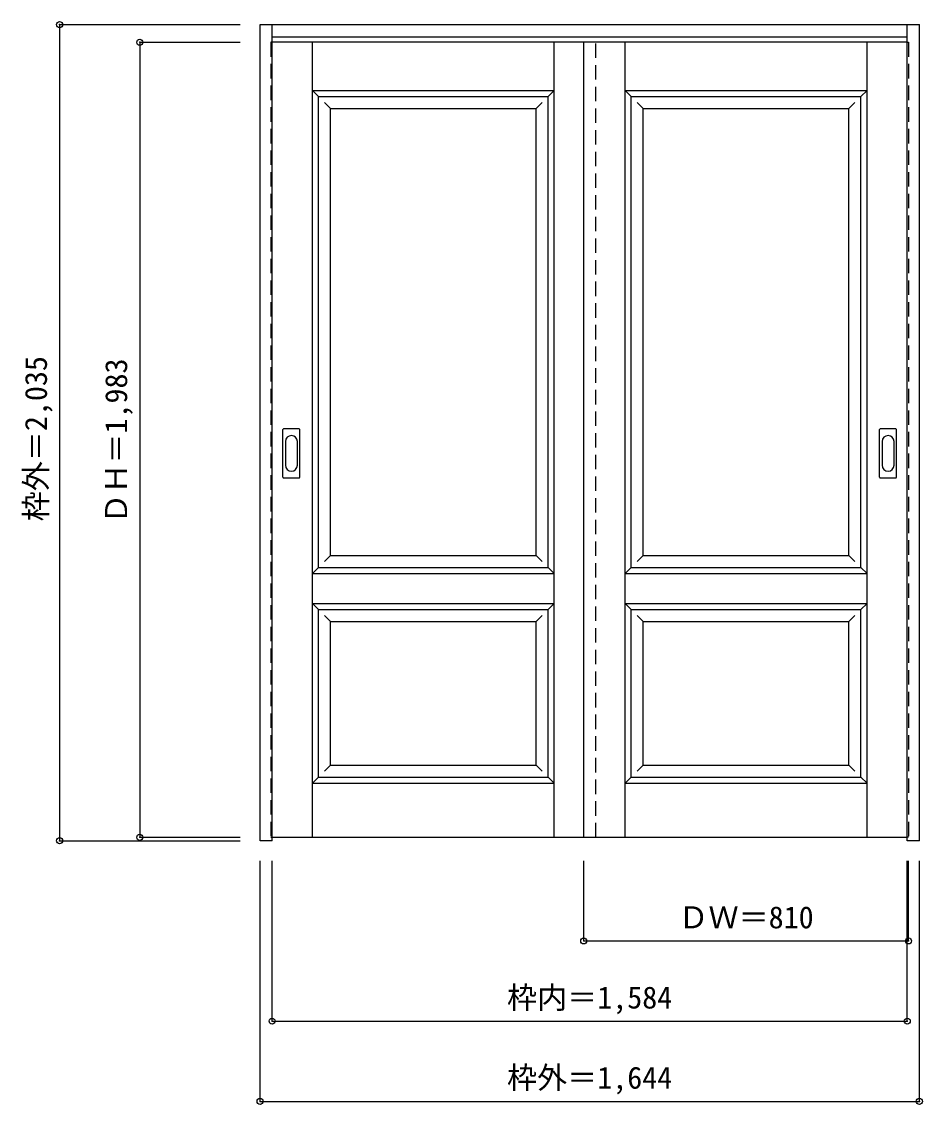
# Model space of a CAD drawing. Units: millimetres, scale not verified. Extents: x -1349 to 897, y -1387 to 1313.
import ezdxf
from ezdxf.enums import TextEntityAlignment as Align

# ---------------------------------------------------------------- set-up
doc = ezdxf.new("R2010")
doc.units = ezdxf.units.MM
doc.header["$LTSCALE"] = 30
doc.header["$PDMODE"] = 32
doc.header["$PDSIZE"] = 15
doc.linetypes.add('DASHED1', pattern=[1.8, 1.2, -0.6])
doc.layers.add('0-0', color=7, linetype='Continuous')
doc.layers.add('0-1_寸法', color=7, linetype='Continuous')
doc.styles.add('ＭＳ ゴシック', font='')
doc.styles.get('ＭＳ ゴシック').set_extended_font_data('MS Gothic')

msp = doc.modelspace()

# ---------------------------------------------------------------- linework, layer by layer
at = {"layer": '0-0', "color": 3}
for p, q in [((-754.87, -729.74), (-754.87, 1305.76)), ((-754.87, 1305.76), (889.13, 1305.76)), ((-724.87, -729.74), (-724.87, 1305.76)), ((859.13, -720.71), (859.13, 1305.76)), ((889.13, -729.74), (889.13, 1305.76)), ((-724.87, 1275.76), (859.13, 1275.76)), ((859.13, 1261.76), (-724.87, 1261.76)), ((52.13, -721.24), (52.13, 1261.76)), ((-609.37, -48.24), (-609.37, 1126.76)), ((-609.37, 1126.76), (-36.37, 1126.76)), ((-36.37, -48.24), (-36.37, 1126.76)), ((170.63, -48.24), (170.63, 1126.76)), ((170.63, 1126.76), (743.63, 1126.76)), ((743.63, -48.24), (743.63, 1126.76)), ((-657.37, 297.26), (-696.37, 297.26)), ((830.63, 297.26), (791.63, 297.26)), ((-697.87, 176.76), (-697.87, 295.76)), ((-655.87, 176.76), (-655.87, 295.76)), ((790.13, 176.76), (790.13, 295.76)), ((832.13, 176.76), (832.13, 295.76)), ((-696.37, 175.26), (-657.37, 175.26)), ((791.63, 175.26), (830.63, 175.26)), ((-609.37, -48.24), (-36.37, -48.24)), ((170.63, -48.24), (743.63, -48.24)), ((-609.37, -571.24), (-609.37, -153.24)), ((-609.37, -153.24), (-36.37, -153.24)), ((-36.37, -571.24), (-36.37, -153.24)), ((170.63, -571.24), (170.63, -153.24)), ((170.63, -153.24), (743.63, -153.24)), ((743.63, -571.24), (743.63, -153.24)), ((-609.37, -571.24), (-36.37, -571.24)), ((170.63, -571.24), (743.63, -571.24)), ((-724.87, -721.24), (859.13, -721.24)), ((859.13, -721.04), (859.13, -720.71)), ((-724.87, -729.74), (-754.87, -729.74))]:
    msp.add_line(p, q, dxfattribs=at)
at = {"layer": '0-0', "color": 4, "linetype": 'DASHED1'}
for p, q in [((-727.87, 1261.76), (-727.87, -721.24)), ((-724.87, 1261.76), (-727.87, 1261.76)), ((82.13, -721.24), (82.13, 1261.76)), ((859.13, 1261.76), (862.13, 1261.76)), ((-727.87, -721.24), (-724.87, -721.24))]:
    msp.add_line(p, q, dxfattribs=at)
at = {"layer": '0-0'}
for p, q in [((-624.37, -721.24), (-624.37, 1261.76)), ((-21.37, -721.24), (-21.37, 1261.76)), ((155.63, -721.24), (155.63, 1261.76)), ((758.63, -721.24), (758.63, 1261.76)), ((-624.37, 1141.76), (-21.37, 1141.76)), ((-624.37, 1141.76), (-609.37, 1126.76)), ((-21.37, 1141.76), (-36.37, 1126.76)), ((155.63, 1141.76), (758.63, 1141.76)), ((155.63, 1141.76), (170.63, 1126.76)), ((758.63, 1141.76), (743.63, 1126.76)), ((-594.37, 1111.76), (-579.37, 1096.76)), ((-51.37, 1111.76), (-66.37, 1096.76)), ((185.63, 1111.76), (200.63, 1096.76)), ((728.63, 1111.76), (713.63, 1096.76)), ((-579.37, -18.24), (-579.37, 1096.76)), ((-579.37, 1096.76), (-66.37, 1096.76)), ((-66.37, -18.24), (-66.37, 1096.76)), ((200.63, -18.24), (200.63, 1096.76)), ((200.63, 1096.76), (713.63, 1096.76)), ((713.63, -18.24), (713.63, 1096.76)), ((-691.87, 265.86), (-691.87, 206.66)), ((-661.87, 206.66), (-661.87, 265.86)), ((796.13, 265.86), (796.13, 206.66)), ((826.13, 206.66), (826.13, 265.86)), ((-579.37, -18.24), (-594.37, -33.24)), ((200.63, -18.24), (185.63, -33.24)), ((-609.37, -48.24), (-624.37, -63.24)), ((-36.37, -48.24), (-21.37, -63.24)), ((170.63, -48.24), (155.63, -63.24)), ((743.63, -48.24), (758.63, -63.24)), ((-624.37, -63.24), (-21.37, -63.24)), ((155.63, -63.24), (758.63, -63.24)), ((-624.37, -138.24), (-21.37, -138.24)), ((-624.37, -138.24), (-609.37, -153.24)), ((-21.37, -138.24), (-36.37, -153.24)), ((155.63, -138.24), (758.63, -138.24)), ((155.63, -138.24), (170.63, -153.24)), ((758.63, -138.24), (743.63, -153.24)), ((-594.37, -168.24), (-579.37, -183.24)), ((-579.37, -183.24), (-66.37, -183.24)), ((-579.37, -541.24), (-579.37, -183.24)), ((-51.37, -168.24), (-66.37, -183.24)), ((-66.37, -541.24), (-66.37, -183.24)), ((185.63, -168.24), (200.63, -183.24)), ((200.63, -183.24), (713.63, -183.24)), ((200.63, -541.24), (200.63, -183.24)), ((728.63, -168.24), (713.63, -183.24)), ((713.63, -541.24), (713.63, -183.24)), ((-579.37, -541.24), (-594.37, -556.24)), ((-579.37, -541.24), (-66.37, -541.24)), ((-66.37, -541.24), (-51.37, -556.24)), ((200.63, -541.24), (185.63, -556.24)), ((200.63, -541.24), (713.63, -541.24)), ((713.63, -541.24), (728.63, -556.24)), ((-609.37, -571.24), (-624.37, -586.24)), ((-624.37, -586.24), (-21.37, -586.24)), ((-36.37, -571.24), (-21.37, -586.24)), ((170.63, -571.24), (155.63, -586.24)), ((155.63, -586.24), (758.63, -586.24)), ((743.63, -571.24), (758.63, -586.24))]:
    msp.add_line(p, q, dxfattribs=at)
at = {"layer": '0-0', "color": 4, "linetype": 'DASHED1'}
msp.add_lwpolyline([(862.13, 1261.76), (862.13, -721.24), (859.13, -721.24)], dxfattribs=at)
at = {"layer": '0-0'}
for points in [[(-579.37, -18.24), (-66.37, -18.24), (-51.37, -33.24)], [(200.63, -18.24), (713.63, -18.24), (728.63, -33.24)]]:
    msp.add_lwpolyline(points, dxfattribs=at)
at = {"layer": '0-0', "color": 3}
msp.add_lwpolyline([(889.13, -729.74), (859.13, -729.74), (859.13, -721.04)], dxfattribs=at)
for centre, start, end in [((-696.37, 295.76), 90, 180), ((-657.37, 295.76), 0, 90), ((791.63, 295.76), 90, 180), ((830.63, 295.76), 0, 90), ((-696.37, 176.76), 180, 270), ((-657.37, 176.76), 270, 0), ((791.63, 176.76), 180, 270), ((830.63, 176.76), 270, 0)]:
    msp.add_arc(centre, 1.5, start, end, dxfattribs=at)
at = {"layer": '0-0'}
for centre, start, end in [((-676.87, 265.86), 0, 180), ((811.13, 265.86), 0, 180), ((-676.87, 206.66), 180, 0), ((811.13, 206.66), 180, 0)]:
    msp.add_arc(centre, 15, start, end, dxfattribs=at)
at = {"layer": '0-1_寸法', "color": 4}
for p, q in [((-1254.87, 1305.76), (-1254.87, -729.74)), ((-1254.87, 1305.76), (-804.87, 1305.76)), ((-1054.87, 1261.76), (-804.87, 1261.76)), ((-1054.87, 1261.76), (-1054.87, -721.24)), ((-1054.87, -721.24), (-804.87, -721.24)), ((-1254.87, -729.74), (-804.87, -729.74)), ((-754.87, -1379.74), (-754.87, -779.74)), ((-724.87, -1179.74), (-724.87, -779.74)), ((52.13, -979.74), (52.13, -779.74)), ((862.13, -979.74), (862.13, -779.74)), ((52.13, -979.74), (862.13, -979.74))]:
    msp.add_line(p, q, dxfattribs=at)
for points in [[(-754.87, -1379.74), (889.13, -1379.74), (889.13, -779.74)], [(-724.87, -1179.74), (859.13, -1179.74), (859.13, -779.74)]]:
    msp.add_lwpolyline(points, dxfattribs=at)
at = {"layer": '0-1_寸法'}
for p in [(-1254.87, 1305.76), (-1054.87, 1261.76), (-1254.87, -729.74), (-1054.87, -721.24), (52.13, -979.74), (862.13, -979.74), (-724.87, -1179.74), (859.13, -1179.74), (-754.87, -1379.74), (889.13, -1379.74)]:
    msp.add_point(p, dxfattribs=at)

# ---------------------------------------------------------------- texts
at = {"layer": '0-1_寸法', "style": 'ＭＳ ゴシック'}
for s, p in [('枠外＝2,035', (-1269.87, 67.01)), ('ＤＨ＝1,983', (-1069.87, 61.01))]:
    msp.add_text(s, height=54.99, rotation=90, dxfattribs=at).set_placement(p, align=Align.BOTTOM_LEFT)
for s, p in [('ＤＷ＝810', (288.38, -964.74)), ('枠内＝1,584', (-139.12, -1164.74)), ('枠外＝1,644', (-139.12, -1364.74))]:
    msp.add_text(s, height=54.99, dxfattribs=at).set_placement(p, align=Align.BOTTOM_LEFT)

doc.saveas('drawing.dxf')
